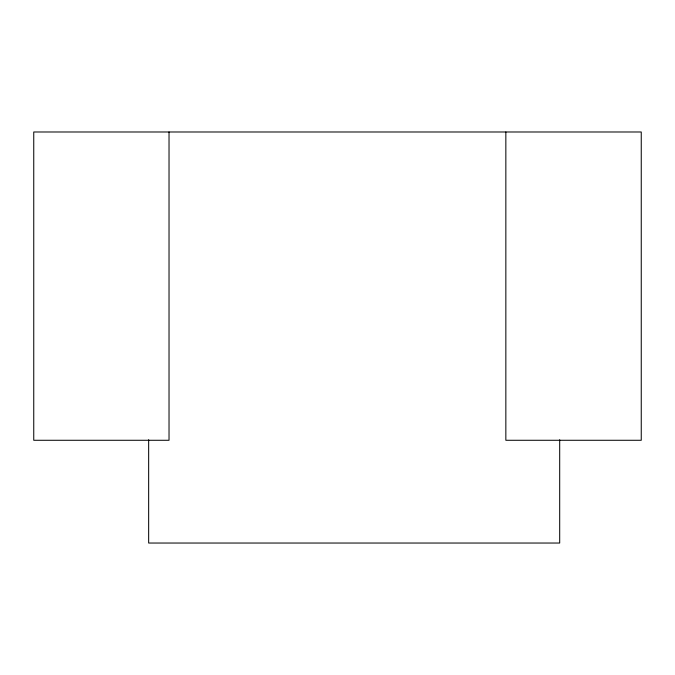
<?xml version="1.0" encoding="UTF-8"?>
<svg xmlns="http://www.w3.org/2000/svg" width="675" height="675" viewBox="0 0 675 675"><rect width="100%" height="100%" fill="white"/><g stroke="black" fill="none" stroke-linecap="round" stroke-linejoin="round"><path stroke-width="1.01" d="M559.693 439.746L559.693 543.038L148.66 543.038L148.66 439.746M505.845 131.988L505.845 440.277L641.25 440.277L641.25 131.988L33.75 131.988L33.75 440.277L169.028 440.277L169.028 131.988"/></g></svg>
